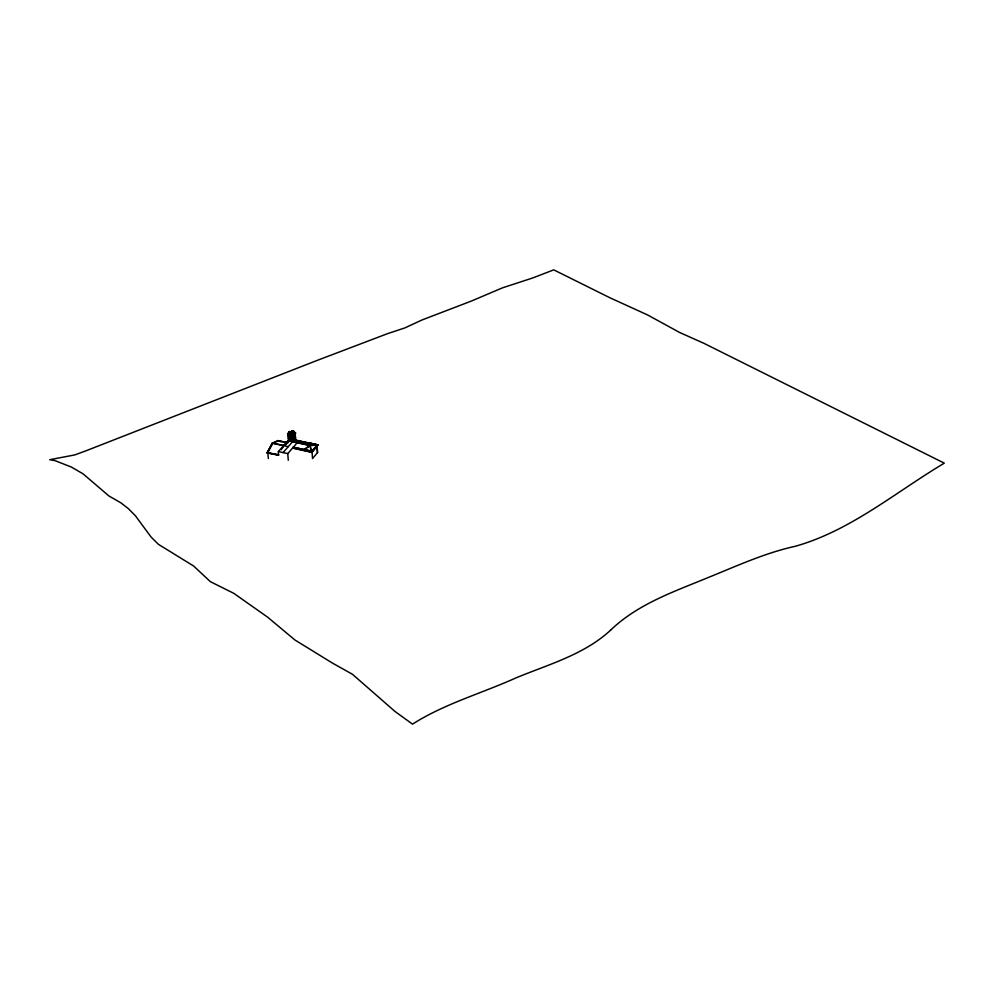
<?xml version="1.0" encoding="UTF-8"?>
<svg xmlns="http://www.w3.org/2000/svg" width="994" height="994" viewBox="0 0 994 994"><rect width="100%" height="100%" fill="white"/><g stroke="black" fill="none" stroke-linecap="round" stroke-linejoin="round"><path stroke-width="1.49" d="M289.875 431.868A1.851 0.758 -77.6 0 0 289.005 432.079A1.851 0.758 -77.6 0 0 288.397 433.906L287.974 434.912M292.907 435.968L293.367 434.962A1.851 0.758 -77.6 0 1 294.075 432.999A1.851 0.758 -77.6 0 1 294.945 433.173M288.546 435.372L288.745 434.614A1.963 1.441 39.9 0 1 292.087 435.335L293.155 435.894L293.466 434.999M289.813 436.167L289.937 438.739L289.08 438.553L289.589 435.881M290.385 435.732C291.938 435.596 292.298 440.417 290.186 438.789L290.323 435.67M291.478 436.627C292.484 435.223 293.59 440.417 291.652 439.112L291.838 436.316M291.565 432.477L291.441 431.371M291.528 431.359L291.64 432.142M294.311 432.887L290.931 432.539L288.583 435.049A2.05 1.503 39.9 0 1 290.298 433.806A2.05 1.503 39.9 0 1 292.261 435.794L291.826 431.582M278.022 440.665L287.838 442.616M293.665 436.043C294.845 436.726 292.932 441.1 294.212 434.887C295.367 444.417 293.901 428.041 295.305 437.099L293.193 439.783M291.764 431.694L291.267 432.017A2.05 1.503 40 0 1 292.919 430.849A2.05 1.503 40 0 1 294.87 432.825L295.665 433.036L294.994 433.434M293.466 436.304L293.441 439L295.143 437.062M294.013 435.297L293.988 438.379M293.553 436.093L293.541 439.273M293.901 435.111L294.398 435.074M286.21 444.355L288.061 440.802L310.178 445.573L317.658 445.039L310.165 445.374L287.999 440.591L286.098 443.958M286.048 444.355L283.563 445.486L272.281 443.038L267.1 452.916L278.643 454.817M281.314 449.735L283.563 445.486M278.432 455.401L278.37 451.562L288.049 440.553L297.343 442.554L287.751 453.612L288.285 460.259M282.172 448.319L283.576 445.647M267.1 452.916L272.294 443.2L278.034 440.491M311.346 443.945L308.451 443.523L309.159 442.852L318.018 444.952L311.743 452.407L293.367 448.257M311.259 451.935L293.354 448.058M316.726 445.101L317.695 452.382L312.551 458.545L312.004 451.139L316.9 445.337L317.372 452.581M317.235 445.275L312.066 451.413L294.423 447.486M311.743 452.407L318.005 444.753L310.165 445.374L303.282 450.207M283.054 452.593L292.696 441.56L295.926 440.168L318.018 444.952M292.609 438.578L288.782 437.857M294.858 436.614L294.758 434.142M293.553 439.398L295.553 437.261L290.907 436.217L288.633 438.789L295.703 440.267M293.404 441.572L292.882 435.72L295.156 433.135A1.901 0.77 -77.6 0 0 294.125 432.974A1.901 0.77 -77.6 0 0 293.404 434.987M295.007 433.62L295.417 440.603M290.062 436.093L289.403 435.906M288.484 438.192L290.422 436.043M291.292 434.999L291.391 436.043L295.193 436.614M288.546 438.317L290.397 436.229M289.167 438.466L288.521 435.608M287.788 434.838L288.869 435.061L287.788 434.875L288.297 434.378A1.951 0.795 -77.6 0 1 288.869 431.98A1.951 0.795 -77.6 0 1 289.9 432.017M303.158 450.344L310.165 445.374L309.159 442.852L311.731 452.208M278.258 440.876L272.778 443.312L267.821 452.605L268.343 458.482M287.999 440.591L290.024 439.708M291.652 431.744L291.553 432.427M294.472 433.272L295.056 433.446M288.185 434.39L293.503 435.496A1.951 0.795 -77.6 0 1 294.249 432.962A1.951 0.795 -77.6 0 1 295.23 433.496M292.882 435.72L288.31 434.738L288.633 438.789M295.33 436.242L293.466 438.366M291.366 435.906L295.156 436.764M288.931 438.677L292.609 439.671L292.41 436.826M295.939 440.367L317.881 444.89M295.143 440.653L308.538 443.423M277.773 440.777L287.813 442.79M278.32 441.1L281.116 441.696M283.911 442.305L286.707 442.914M293.093 447.163L312.004 451.139M272.294 443.2L288.235 446.654M278.37 451.562L287.751 453.612M267.324 452.494L278.655 454.979M267.063 452.804L278.395 455.289M311.271 452.133L310.178 445.573M288.409 434.428L288.322 433.906A1.901 0.783 -77.6 0 1 288.943 432.03A1.901 0.783 -77.6 0 1 289.826 431.806M288.074 434.887L288.62 441.932M290.447 435.198L290.509 436.254M295.578 433.049L294.696 432.75M295.156 433.135L295.79 441.522M288.459 433.918A1.851 0.758 -77.6 0 1 289.068 432.092A1.851 0.758 -77.6 0 1 289.937 431.881M291.366 431.794A1.864 1.367 40 0 1 294.535 432.477M610.564 630.196C584.05 654.748 548.365 664.439 515.7 678.007C481.369 693.501 444.467 703.752 412.51 724.141L394.966 711.431L352.472 674.292L332.63 663.197L294.907 639.974L267.684 617.212L233.789 593.331L210.393 581.676L193.619 566.021L158.357 544.277L151.013 536.959L135.519 515.898L128.375 508.642L120.92 502.865L108.893 495.944L83.098 473.865L71.382 467.056L55.068 460.657L49.7 459.713L74.836 454.904L86.553 450.58L316.254 360.76L387.722 333.586L404.943 327.896L421.816 320.056L471.255 301.107L502.492 287.838L532.622 277.997L553.757 269.859L609.906 297.765L647.504 314.912L679.561 332.443L703.976 343.352L944.3 463.154C895.408 492.278 850.802 530.647 795.125 546.327C765.268 552.9 737.573 565.611 709.368 577.054C674.678 591.455 638.235 603.582 610.564 630.196"/></g></svg>
